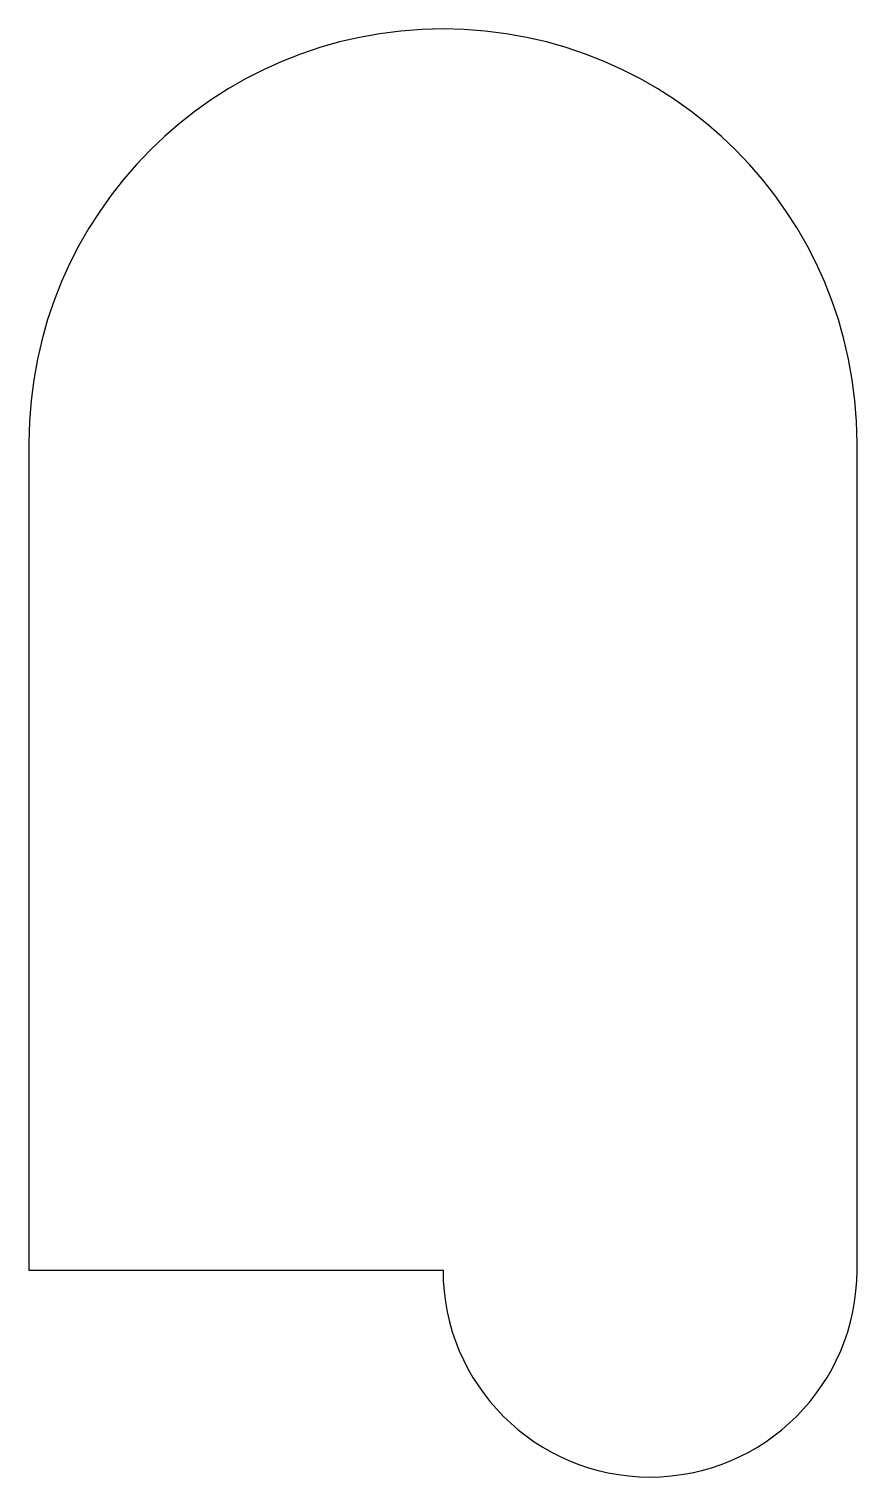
# Model space of a CAD drawing. Header units: metres. Extents: x 0 to 20, y -5 to 30.
import ezdxf

# ---------------------------------------------------------------- set-up
doc = ezdxf.new("R2010")
doc.units = ezdxf.units.M

msp = doc.modelspace()

# ---------------------------------------------------------------- linework, layer by layer
msp.add_lwpolyline([(0, 0), (10, 0, 1), (20, 0), (20, 20, 1), (0, 20), (0, 0)], format="xyb")

doc.saveas('drawing.dxf')
